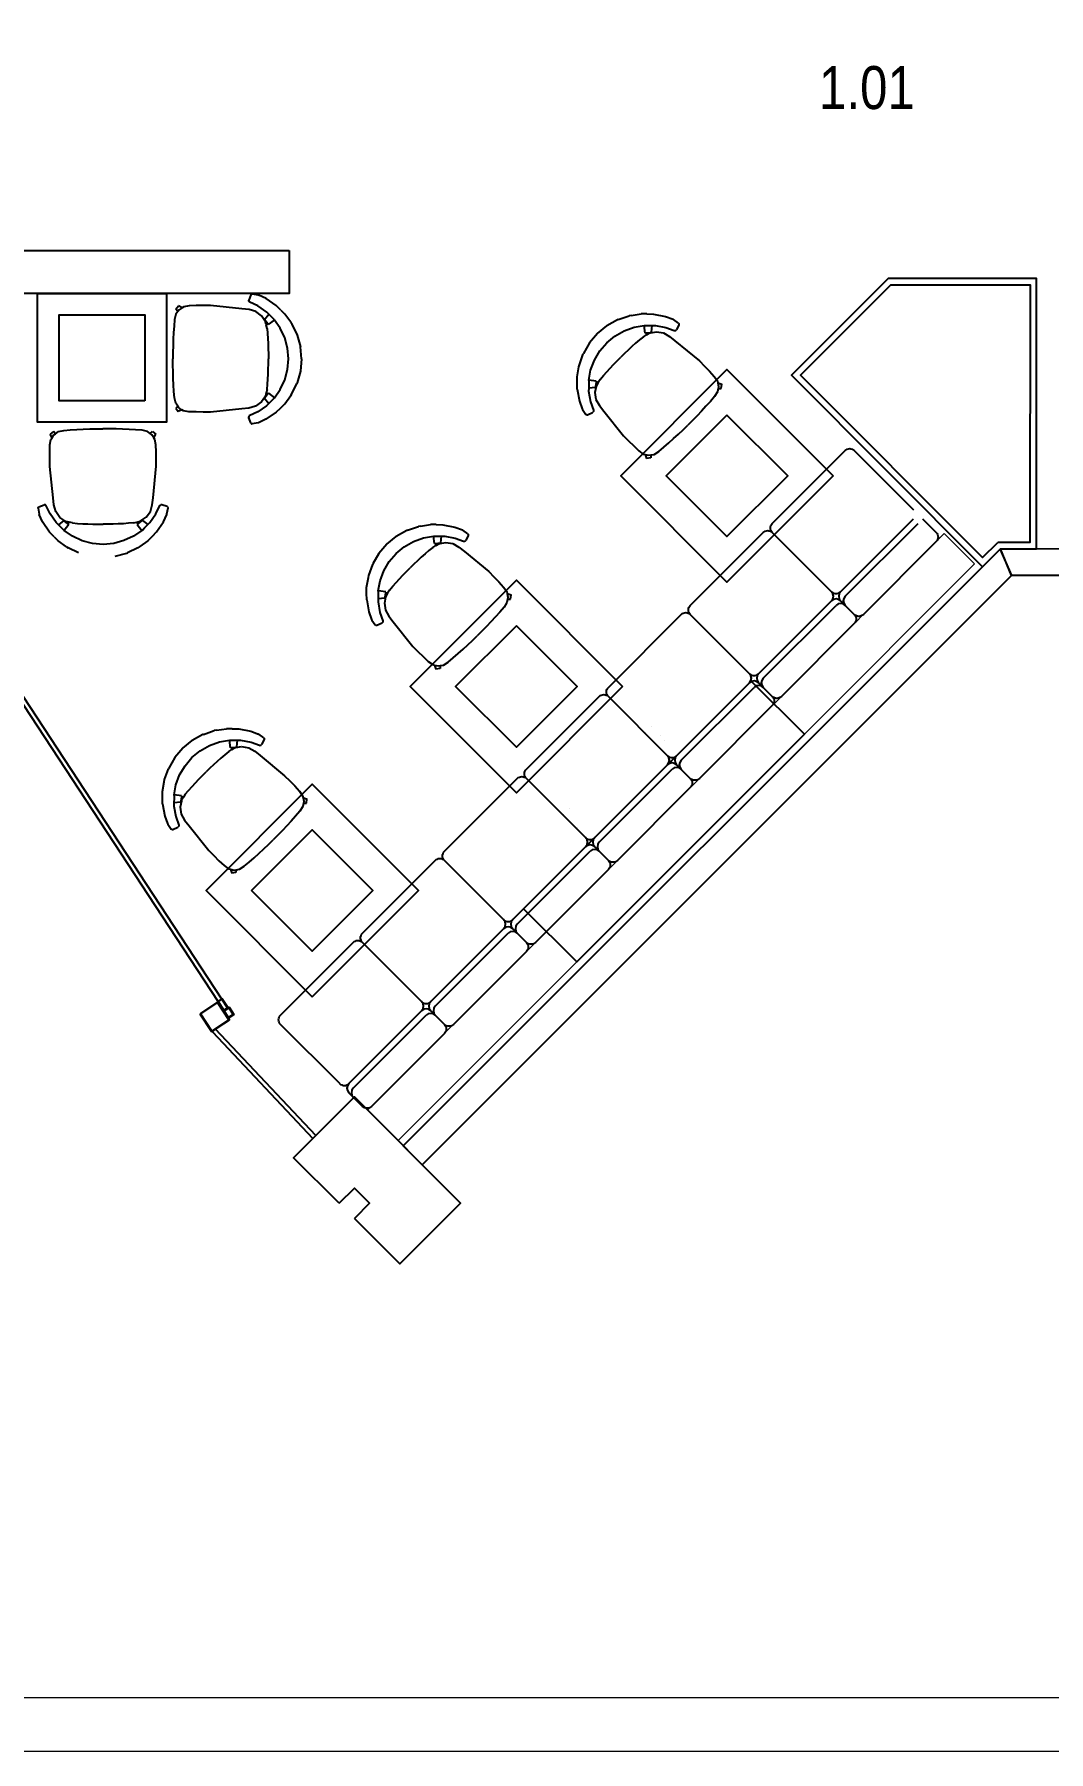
# Model space of a CAD drawing. Header units: millimetres. Extents: x 81329 to 439548, y 1718 to 95447.
# Drawn here: x 380098 to 384823, y 1718 to 9717 of the extents above; entities that cross this region are included whole.
import ezdxf

# ---------------------------------------------------------------- set-up
doc = ezdxf.new("R2010")
doc.units = ezdxf.units.MM
doc.header["$LTSCALE"] = 100
doc.linetypes.add('SPOJITÁ', pattern=[0])
doc.linetypes.add('ČÁRKOVANÁ', pattern=[0.75, 0.5, -0.25])
for name, color, linetype, lineweight in [('0-interier', 32, 'ČÁRKOVANÁ', 25), ('OKNA_DVERE', 164, 'Continuous', 15), ('PODORYS', 164, 'Continuous', 50), ('S-mreza', 250, 'Continuous', 18)]:
    doc.layers.add(name, color=color, linetype=linetype, lineweight=lineweight)
doc.layers.add('FO_Zariaďovacie_predmety', color=7, linetype='Continuous', lineweight=20, true_color=0x787878)
doc.layers.add('interier', color=7, linetype='Continuous', lineweight=0, true_color=0xa55200)
doc.styles.add('Arial Narrow', font='ARIALN.TTF', dxfattribs={"height": 75})

# ---------------------------------------------------------------- blocks, each defined once
blk = doc.blocks.new('podorys-int')
at = {"layer": 'OKNA_DVERE', "color": 252, "lineweight": -2}
blk.add_lwpolyline([(-4382.4, -6206.5), (-4367.9, -6192.8), (-4835, -5696.9), (-4849.6, -5710.6)], close=True, dxfattribs=at)
at = {"layer": 'PODORYS', "color": 252, "lineweight": -2}
for points in [[(-1179.4, -3460.2), (-3960.5, -6241.3), (-3872, -6329.6), (-1126.9, -3584.5)], [(-1179.7, -3460.2), (8098.4, -3459), (8098.4, -3583.9), (-1126.6, -3583.9)]]:
    blk.add_lwpolyline(points, close=True, dxfattribs=at)
for points in [[(-4259.1, -6508.3), (-4471.3, -6296.2), (-4188.4, -6013.3), (-3693.4, -6508.3), (-3976.3, -6791.1), (-4188.4, -6579)], [(-4259.1, -6508.3), (-4188.4, -6437.6), (-4117.7, -6508.3), (-4188.4, -6579)]]:
    blk.add_lwpolyline(points, dxfattribs=at)
at = {"layer": 'S-mreza', "color": 252, "lineweight": -2, "ltscale": 0.18}
for p, q in [((-4823, -5569.4), (-6495.9, -3021.8)), ((-4805.5, -5557.9), (-6478.3, -3010.3))]:
    blk.add_line(p, q, dxfattribs=at)
at = {"layer": 'S-mreza', "color": 252, "lineweight": -2}
for points in [[(-4908.3, -5625.4), (-4853.4, -5709), (-4769.8, -5654.1), (-4824.7, -5570.5)], [(-4905.5, -5626), (-4852.8, -5706.2), (-4772.6, -5653.5), (-4825.3, -5573.3)], [(-4824.7, -5570.5), (-4797.3, -5612.3), (-4776.4, -5598.6), (-4803.8, -5556.8)], [(-4823, -5569.4), (-4796.7, -5609.5), (-4779.1, -5598), (-4805.5, -5557.9)], [(-4775.3, -5645.7), (-4797.3, -5612.3), (-4772.2, -5595.8), (-4750.2, -5629.3)], [(-4774.7, -5643), (-4794.5, -5612.9), (-4772.8, -5598.6), (-4753, -5628.7)]]:
    blk.add_lwpolyline(points, close=True, dxfattribs=at)
blk = doc.blocks.new('interier-podorys')
at = {"layer": '0-interier', "color": 252, "linetype": 'SPOJITÁ', "lineweight": -3}
for p, q in [((-4680, -2304.1), (-4679.6, -2301.5)), ((-4679.7, -2305.4), (-4680, -2304.1)), ((-4679.4, -2306.7), (-4679.7, -2305.4)), ((-4670.7, -2277.1), (-4679.6, -2301.5)), ((-4679.2, -2307), (-4679.4, -2306.7)), ((-4677.6, -2309.5), (-4679.2, -2307)), ((-4675.3, -2311.1), (-4677.6, -2309.5)), ((-4637.5, -2328.8), (-4675.3, -2311.1)), ((-4669.3, -2275), (-4670.7, -2277.1)), ((-4669.1, -2274.7), (-4669.3, -2275)), ((-4666.9, -2273.2), (-4669.1, -2274.7)), ((-4664.2, -2272.7), (-4666.9, -2273.2)), ((-4664.2, -2272.7), (-4636.7, -2277.5)), ((-4636.7, -2277.5), (-4633.9, -2278.2)), ((-4599.7, -2294.1), (-4633.9, -2278.2)), ((-4552.6, -2326.6), (-4599.7, -2294.1)), ((-5026.3, -2392.6), (-5028.5, -2422.9)), ((-5020.3, -2367.7), (-5026.3, -2392.6)), ((-5020.4, -2344.6), (-5008.3, -2328.8)), ((-5010.9, -2354.6), (-5020.4, -2344.6)), ((-5010.9, -2354.6), (-5020.3, -2367.7)), ((-5005.3, -2346.8), (-5010.9, -2354.6)), ((-4991.4, -2337.9), (-5008.3, -2328.8)), ((-4991.4, -2337.9), (-5005.3, -2346.8)), ((-4983.6, -2332.9), (-4991.4, -2337.9)), ((-4958.5, -2328.2), (-4983.6, -2332.9)), ((-4925.2, -2327.5), (-4958.5, -2328.2)), ((-4891.8, -2327.2), (-4925.2, -2327.5)), ((-4858.5, -2327.3), (-4891.8, -2327.2)), ((-4712, -2342.6), (-4858.5, -2327.3)), ((-4678.9, -2346.3), (-4712, -2342.6)), ((-4647.8, -2355), (-4678.9, -2346.3)), ((-4621, -2374.7), (-4647.8, -2355)), ((-4596.9, -2357.3), (-4637.5, -2328.8)), ((-4605.5, -2397.7), (-4621, -2374.7)), ((-4606.4, -2392.2), (-4586.7, -2367.5)), ((-4603.4, -2396.1), (-4606.4, -2392.2)), ((-4605.5, -2397.7), (-4603.4, -2396.1)), ((-4602.4, -2402.3), (-4605.5, -2397.7)), ((-4591.3, -2412.1), (-4603.4, -2396.1)), ((-4586.7, -2367.5), (-4596.9, -2357.3)), ((-4588.2, -2416), (-4560.2, -2394.7)), ((-4571.3, -2383), (-4586.7, -2367.5)), ((-4561.8, -2392.5), (-4571.3, -2383)), ((-4560.2, -2394.7), (-4561.8, -2392.5)), ((-4533.4, -2433.2), (-4560.2, -2394.7)), ((-4530.4, -2348.4), (-4552.6, -2326.6)), ((-4530.4, -2348.4), (-4511.9, -2366.7)), ((-4484.5, -2405.1), (-4511.9, -2366.7)), ((-2962.9, -2393.6), (-3012, -2421.1)), ((-2960.2, -2392.7), (-2962.9, -2393.6)), ((-2960.2, -2392.7), (-2909.2, -2375)), ((-2899.4, -2373.4), (-2909.2, -2375)), ((-2899.4, -2373.4), (-2852.8, -2366)), ((-2826.8, -2366.4), (-2852.8, -2366)), ((-2826.8, -2366.4), (-2795.7, -2366.9)), ((-2795.7, -2366.9), (-2739.5, -2377.6)), ((-2739.5, -2377.6), (-2704.1, -2390.9)), ((-2701.7, -2392.4), (-2704.1, -2390.9)), ((-2679, -2408.7), (-2701.7, -2392.4)), ((-5030.4, -2453.3), (-5031.9, -2483.7)), ((-5028.5, -2422.9), (-5030.4, -2453.3)), ((-4598.7, -2417.7), (-4602.4, -2402.3)), ((-4591.3, -2412.1), (-4598.7, -2417.7)), ((-4595, -2433.6), (-4598.7, -2417.7)), ((-4595, -2433.6), (-4593, -2457.2)), ((-4593, -2457.2), (-4591.5, -2480.8)), ((-4588.2, -2416), (-4591.3, -2412.1)), ((-4512.4, -2478.2), (-4533.4, -2433.2)), ((-4499.6, -2526.2), (-4512.4, -2478.2)), ((-4484.5, -2405.1), (-4478.7, -2413.1)), ((-4455.5, -2461.9), (-4478.7, -2413.1)), ((-4455.5, -2461.9), (-4454.3, -2464.5)), ((-4454.3, -2464.5), (-4439.4, -2518.8)), ((-3056.2, -2457.4), (-3092.8, -2500.6)), ((-3056.2, -2457.4), (-3012.4, -2421.4)), ((-3013.3, -2500.8), (-2975.1, -2469.2)), ((-3012.4, -2421.4), (-3012, -2421.1)), ((-2975.1, -2469.2), (-2931.9, -2444.6)), ((-2931.9, -2444.6), (-2885.1, -2428)), ((-2885.1, -2428), (-2838.9, -2420.1)), ((-2842.2, -2472.2), (-2860.4, -2487.4)), ((-2842.2, -2472.2), (-2828.3, -2463.7)), ((-2838.9, -2420.1), (-2836.2, -2419.7)), ((-2834.4, -2455.1), (-2838.9, -2420.1)), ((-2836.2, -2419.7), (-2822.7, -2419.8)), ((-2834.4, -2455.1), (-2829.4, -2454.4)), ((-2829.4, -2454.4), (-2809.6, -2451.9)), ((-2829.4, -2454.4), (-2828.3, -2463.7)), ((-2828.3, -2463.7), (-2814.6, -2455.5)), ((-2822.7, -2419.8), (-2800.9, -2419.9)), ((-2814.6, -2455.5), (-2809.3, -2454.5)), ((-2809.6, -2451.9), (-2804.6, -2451.3)), ((-2809.3, -2454.5), (-2809.6, -2451.9)), ((-2809.3, -2454.5), (-2781.9, -2449.4)), ((-2804.6, -2451.3), (-2800.9, -2419.9)), ((-2800.9, -2419.9), (-2786.5, -2420)), ((-2786.5, -2420), (-2737.7, -2429)), ((-2781.9, -2449.4), (-2749.1, -2454.7)), ((-2749.1, -2454.7), (-2721.1, -2470.7)), ((-2737.7, -2429), (-2698.6, -2443.5)), ((-2721.1, -2470.7), (-2695.2, -2491.7)), ((-2698.6, -2443.5), (-2695.7, -2444)), ((-2695.7, -2444), (-2692.9, -2443.4)), ((-2692.9, -2443.4), (-2692.6, -2443.3)), ((-2692.6, -2443.3), (-2691.4, -2442.6)), ((-2691.4, -2442.6), (-2690.3, -2441.9)), ((-2690.3, -2441.9), (-2688.7, -2439.8)), ((-2677.6, -2416.4), (-2688.7, -2439.8)), ((-2679, -2408.7), (-2677.4, -2410.9)), ((-2677, -2413.9), (-2677.6, -2416.4)), ((-2677.4, -2410.9), (-2677, -2413.5)), ((-2677, -2413.5), (-2677, -2413.9)), ((-5033.6, -2544.6), (-5033.8, -2575.1)), ((-5032.9, -2514.2), (-5033.6, -2544.6)), ((-5031.9, -2483.7), (-5032.9, -2514.2)), ((-4591.5, -2480.8), (-4590.3, -2504.5)), ((-4590.3, -2504.5), (-4589.4, -2528.2)), ((-4589.4, -2528.2), (-4588.9, -2551.8)), ((-4588.9, -2551.8), (-4588.7, -2575.5)), ((-4495.4, -2575.6), (-4499.6, -2526.2)), ((-4439.3, -2519.3), (-4439.4, -2518.8)), ((-4434.3, -2575.7), (-4439.3, -2519.3)), ((-3140.5, -2603.3), (-3122.2, -2552.5)), ((-3121.2, -2549.8), (-3122.2, -2552.5)), ((-3093, -2501.1), (-3121.2, -2549.8)), ((-3093, -2501.1), (-3092.8, -2500.6)), ((-3070.6, -2581.5), (-3045.5, -2538.7)), ((-3045.5, -2538.7), (-3013.3, -2500.8)), ((-2930.7, -2550.8), (-2947.7, -2567.3)), ((-2913.5, -2534.6), (-2930.7, -2550.8)), ((-2896, -2518.6), (-2913.5, -2534.6)), ((-2878.3, -2502.8), (-2896, -2518.6)), ((-2860.4, -2487.4), (-2878.3, -2502.8)), ((-2695.2, -2491.7), (-2581.6, -2585.4)), ((-5033.7, -2605.5), (-5033.8, -2575.1)), ((-5033.1, -2636), (-5033.7, -2605.5)), ((-5032.1, -2666.4), (-5033.1, -2636)), ((-4590.4, -2646.6), (-4589.5, -2622.9)), ((-4589.5, -2622.9), (-4588.9, -2599.2)), ((-4588.9, -2599.2), (-4588.7, -2575.5)), ((-4512.6, -2673), (-4499.7, -2625.1)), ((-4499.7, -2625.1), (-4495.4, -2575.6)), ((-4439.6, -2632.6), (-4454.5, -2686.8)), ((-4439.6, -2632.6), (-4439.4, -2632.1)), ((-4434.3, -2575.7), (-4439.4, -2632.1)), ((-3150.2, -2659.5), (-3142.2, -2613)), ((-3142.2, -2613), (-3140.5, -2603.3)), ((-3096.3, -2674.2), (-3087.9, -2628)), ((-3087.9, -2628), (-3070.6, -2581.5)), ((-3028.8, -2653.6), (-3013.1, -2635.8)), ((-3013.1, -2635.8), (-2997.2, -2618.3)), ((-2997.2, -2618.3), (-2980.9, -2601.1)), ((-2980.9, -2601.1), (-2964.4, -2584.1)), ((-2964.4, -2584.1), (-2947.7, -2567.3)), ((-2581.6, -2585.4), (-2558.1, -2609.1)), ((-2558.1, -2609.1), (-2534.9, -2633.1)), ((-2534.9, -2633.1), (-2512, -2657.3)), ((-5030.7, -2696.8), (-5032.1, -2666.4)), ((-5028.9, -2727.2), (-5030.7, -2696.8)), ((-4595.3, -2717.5), (-4599.1, -2733.3)), ((-4595.3, -2717.5), (-4593.3, -2693.9)), ((-4593.3, -2693.9), (-4591.7, -2670.2)), ((-4591.7, -2670.2), (-4590.4, -2646.6)), ((-4560.6, -2756.4), (-4533.7, -2718)), ((-4533.7, -2718), (-4512.6, -2673)), ((-4479.1, -2738.1), (-4455.8, -2689.5)), ((-4454.5, -2686.8), (-4455.8, -2689.5)), ((-3150.2, -2685.5), (-3150.2, -2659.5)), ((-3150.1, -2716.7), (-3150.2, -2685.5)), ((-3150.1, -2716.7), (-3140.2, -2773)), ((-3097.1, -2712.1), (-3097.2, -2726.5)), ((-3096.9, -2690.3), (-3097.1, -2712.1)), ((-3065.7, -2708.8), (-3097.1, -2712.1)), ((-3096.8, -2676.9), (-3096.9, -2690.3)), ((-3096.8, -2676.9), (-3096.3, -2674.2)), ((-3061.5, -2679.1), (-3096.3, -2674.2)), ((-3062.4, -2704.2), (-3067.9, -2731.5)), ((-3065, -2703.9), (-3065.7, -2708.8)), ((-3062.2, -2684.1), (-3065, -2703.9)), ((-3065, -2703.9), (-3062.4, -2704.2)), ((-3061.3, -2698.9), (-3062.4, -2704.2)), ((-3061.5, -2679.1), (-3062.2, -2684.1)), ((-3052.9, -2685.4), (-3062.2, -2684.1)), ((-3052.9, -2685.4), (-3061.3, -2698.9)), ((-3044.3, -2671.5), (-3052.9, -2685.4)), ((-3044.3, -2671.5), (-3028.8, -2653.6)), ((-2512, -2657.3), (-2497.8, -2678.5)), ((-2497.8, -2678.5), (-2495.9, -2687.6)), ((-2494.1, -2713.2), (-2496.9, -2729)), ((-2495.9, -2687.6), (-2477.5, -2693.1)), ((-2495.9, -2687.6), (-2492.5, -2703.7)), ((-2492.5, -2703.7), (-2494.1, -2713.2)), ((-2494.1, -2713.2), (-2480.3, -2712.9)), ((-2480.3, -2712.9), (-2477.5, -2693.1)), ((-5026.6, -2757.6), (-5028.9, -2727.2)), ((-5020.7, -2782.4), (-5026.6, -2757.6)), ((-5011.4, -2795.5), (-5020.9, -2805.5)), ((-5011.4, -2795.5), (-5020.7, -2782.4)), ((-5005.8, -2803.4), (-5011.4, -2795.5)), ((-4648.3, -2795.9), (-4679.4, -2804.6)), ((-4621.4, -2776.3), (-4648.3, -2795.9)), ((-4597.3, -2793.7), (-4638, -2822.2)), ((-4605.8, -2753.3), (-4621.4, -2776.3)), ((-4603.8, -2754.9), (-4606.8, -2758.9)), ((-4606.8, -2758.9), (-4587.1, -2783.5)), ((-4602.8, -2748.8), (-4605.8, -2753.3)), ((-4603.8, -2754.9), (-4605.8, -2753.3)), ((-4591.6, -2739), (-4603.8, -2754.9)), ((-4599.1, -2733.3), (-4602.8, -2748.8)), ((-4599.1, -2733.3), (-4591.6, -2739)), ((-4587.1, -2783.5), (-4597.3, -2793.7)), ((-4588.6, -2735), (-4591.6, -2739)), ((-4588.6, -2735), (-4560.6, -2756.4)), ((-4571.7, -2768.1), (-4587.1, -2783.5)), ((-4562.2, -2758.7), (-4571.7, -2768.1)), ((-4562.2, -2758.7), (-4560.6, -2756.4)), ((-4530.9, -2802.8), (-4512.3, -2784.5)), ((-4512.3, -2784.5), (-4484.8, -2746.2)), ((-4484.8, -2746.2), (-4479.1, -2738.1)), ((-3140.2, -2773), (-3127.3, -2808.5)), ((-3097.2, -2726.5), (-3088.9, -2775.5)), ((-3088.9, -2775.5), (-3074.9, -2814.8)), ((-3067.9, -2731.5), (-3063, -2764.4)), ((-3063, -2764.4), (-3047.3, -2792.6)), ((-3047.3, -2792.6), (-3026.7, -2818.8)), ((-2550.7, -2796.3), (-2571.4, -2818.7)), ((-2530.4, -2773.6), (-2550.7, -2796.3)), ((-2510.4, -2750.7), (-2530.4, -2773.6)), ((-2496.9, -2729), (-2510.4, -2750.7)), ((-5020.9, -2805.5), (-5008.8, -2821.4)), ((-4991.9, -2812.3), (-5008.8, -2821.4)), ((-4991.9, -2812.3), (-5005.8, -2803.4)), ((-4984.1, -2817.3), (-4991.9, -2812.3)), ((-4959.1, -2822), (-4984.1, -2817.3)), ((-4925.7, -2822.8), (-4959.1, -2822)), ((-4892.3, -2823.2), (-4925.7, -2822.8)), ((-4859, -2823.2), (-4892.3, -2823.2)), ((-4712.5, -2808.3), (-4859, -2823.2)), ((-4679.4, -2804.6), (-4712.5, -2808.3)), ((-4680.5, -2846.8), (-4680.2, -2845.5)), ((-4680.5, -2846.8), (-4680.3, -2848.1)), ((-4680.1, -2849.4), (-4680.3, -2848.1)), ((-4679.9, -2844.2), (-4680.2, -2845.5)), ((-4671.3, -2873.7), (-4680.1, -2849.4)), ((-4679.8, -2843.9), (-4679.9, -2844.2)), ((-4678.2, -2841.4), (-4679.8, -2843.9)), ((-4675.9, -2839.8), (-4678.2, -2841.4)), ((-4638, -2822.2), (-4675.9, -2839.8)), ((-4670, -2875.9), (-4671.3, -2873.7)), ((-4669.7, -2876.2), (-4670, -2875.9)), ((-4669.7, -2876.2), (-4667.5, -2877.7)), ((-4667.5, -2877.7), (-4664.9, -2878.2)), ((-4637.3, -2873.4), (-4664.9, -2878.2)), ((-4634.6, -2872.8), (-4637.3, -2873.4)), ((-4600.3, -2857), (-4634.6, -2872.8)), ((-4553.2, -2824.5), (-4600.3, -2857)), ((-4553.2, -2824.5), (-4530.9, -2802.8)), ((-3127.3, -2808.5), (-3125.9, -2810.9)), ((-3125.9, -2810.9), (-3109.9, -2833.9)), ((-3107.8, -2835.5), (-3109.9, -2833.9)), ((-3105.2, -2836), (-3107.8, -2835.5)), ((-3105.2, -2836), (-3104.7, -2836)), ((-3104.7, -2836), (-3102.3, -2835.4)), ((-3102.3, -2835.4), (-3078.7, -2824.6)), ((-3078.7, -2824.6), (-3077.6, -2823.8)), ((-3076.6, -2823), (-3077.6, -2823.8)), ((-3076.6, -2823), (-3075.9, -2821.9)), ((-3075.1, -2820.8), (-3075.9, -2821.9)), ((-3075, -2820.5), (-3075.1, -2820.8)), ((-3074.4, -2817.6), (-3075, -2820.5)), ((-3074.9, -2814.8), (-3074.4, -2817.6)), ((-3026.7, -2818.8), (-2934.6, -2933.6)), ((-2613.6, -2862.6), (-2635.1, -2884.1)), ((-2592.3, -2840.8), (-2613.6, -2862.6)), ((-2571.4, -2818.7), (-2592.3, -2840.8)), ((-5606.5, -2976.2), (-5601.8, -2951.2)), ((-5590.1, -2914.3), (-5606, -2926.5)), ((-5596.9, -2943.3), (-5606, -2926.5)), ((-5601.8, -2951.2), (-5596.9, -2943.3)), ((-5596.9, -2943.3), (-5588, -2929.5)), ((-5580.2, -2923.9), (-5590.1, -2914.3)), ((-5588, -2929.5), (-5580.2, -2923.9)), ((-5580.2, -2923.9), (-5567, -2914.5)), ((-5567, -2914.5), (-5542.2, -2908.5)), ((-5542.2, -2908.5), (-5511.9, -2906.2)), ((-5511.9, -2906.2), (-5481.5, -2904.4)), ((-5481.5, -2904.4), (-5451.1, -2902.9)), ((-5451.1, -2902.9), (-5420.6, -2901.8)), ((-5420.6, -2901.8), (-5390.2, -2901.2)), ((-5390.2, -2901.2), (-5359.7, -2901)), ((-5329.3, -2901.1), (-5359.7, -2901)), ((-5298.8, -2901.7), (-5329.3, -2901.1)), ((-5268.4, -2902.7), (-5298.8, -2901.7)), ((-5238, -2904.1), (-5268.4, -2902.7)), ((-5207.6, -2905.9), (-5238, -2904.1)), ((-5177.2, -2908.1), (-5207.6, -2905.9)), ((-5152.4, -2914.1), (-5177.2, -2908.1)), ((-5139.2, -2923.4), (-5152.4, -2914.1)), ((-5139.2, -2923.4), (-5129.3, -2913.8)), ((-5131.4, -2929), (-5139.2, -2923.4)), ((-5122.5, -2942.8), (-5131.4, -2929)), ((-5129.3, -2913.8), (-5113.4, -2926)), ((-5122.5, -2942.8), (-5113.4, -2926)), ((-5117.5, -2950.6), (-5122.5, -2942.8)), ((-5112.7, -2975.7), (-5117.5, -2950.6)), ((-2934.6, -2933.6), (-2911.2, -2957.4)), ((-2911.2, -2957.4), (-2887.5, -2980.9)), ((-2724.1, -2967.3), (-2701.4, -2947)), ((-2701.4, -2947), (-2679, -2926.3)), ((-2679, -2926.3), (-2656.9, -2905.4)), ((-2656.9, -2905.4), (-2635.1, -2884.1)), ((-5607.6, -3043), (-5607.3, -3009.6)), ((-5607.3, -3009.6), (-5606.5, -2976.2)), ((-5111.9, -3009.1), (-5112.7, -2975.7)), ((-5111.6, -3042.4), (-5111.9, -3009.1)), ((-2887.5, -2980.9), (-2863.5, -3004.2)), ((-2863.5, -3004.2), (-2842.6, -3018.7)), ((-2842.6, -3018.7), (-2833.5, -3020.7)), ((-2833.5, -3020.7), (-2828.2, -3039.2)), ((-2833.5, -3020.7), (-2817.5, -3024.4)), ((-2808.3, -3036.6), (-2828.2, -3039.2)), ((-2817.5, -3024.4), (-2808, -3022.8)), ((-2808, -3022.8), (-2808.3, -3036.6)), ((-2808, -3022.8), (-2792, -3020.3)), ((-2792, -3020.3), (-2770.2, -3007.1)), ((-2770.2, -3007.1), (-2747, -2987.4)), ((-2747, -2987.4), (-2724.1, -2967.3)), ((-5607.5, -3076.3), (-5607.6, -3043)), ((-5592.2, -3222.8), (-5607.5, -3076.3)), ((-5126.5, -3222.3), (-5111.6, -3075.8)), ((-5111.6, -3075.8), (-5111.6, -3042.4)), ((-5662, -3270.6), (-5661.6, -3267.9)), ((-5662, -3270.6), (-5657.2, -3298.1)), ((-5661.6, -3267.9), (-5660.1, -3265.7)), ((-5660.1, -3265.7), (-5659.8, -3265.4)), ((-5659.8, -3265.4), (-5657.6, -3264.1)), ((-5657.6, -3264.1), (-5633.3, -3255.2)), ((-5630.7, -3254.8), (-5633.3, -3255.2)), ((-5629.4, -3255.1), (-5630.7, -3254.8)), ((-5628.1, -3255.4), (-5629.4, -3255.1)), ((-5627.8, -3255.6), (-5628.1, -3255.4)), ((-5625.3, -3257.2), (-5627.8, -3255.6)), ((-5623.7, -3259.5), (-5625.3, -3257.2)), ((-5606, -3297.3), (-5623.7, -3259.5)), ((-5588.5, -3255.9), (-5592.2, -3222.8)), ((-5579.8, -3286.9), (-5588.5, -3255.9)), ((-5138.8, -3286.5), (-5130.2, -3255.4)), ((-5130.2, -3255.4), (-5126.5, -3222.3)), ((-5112.6, -3296.7), (-5095, -3258.9)), ((-5095, -3258.9), (-5093.4, -3256.6)), ((-5093.4, -3256.6), (-5090.9, -3255)), ((-5090.9, -3255), (-5090.6, -3254.9)), ((-5090.6, -3254.9), (-5089.3, -3254.6)), ((-5088, -3254.2), (-5089.3, -3254.6)), ((-5088, -3254.2), (-5086.7, -3254.4)), ((-5085.4, -3254.6), (-5086.7, -3254.4)), ((-5061, -3263.5), (-5085.4, -3254.6)), ((-5061.4, -3297.5), (-5056.6, -3269.9)), ((-5058.9, -3264.8), (-5061, -3263.5)), ((-5058.5, -3265.1), (-5058.9, -3264.8)), ((-5058.5, -3265.1), (-5057.1, -3267.3)), ((-5057.1, -3267.3), (-5056.6, -3269.9)), ((-5657.2, -3298.1), (-5656.6, -3300.8)), ((-5640.7, -3335.1), (-5656.6, -3300.8)), ((-5608.2, -3382.1), (-5640.7, -3335.1)), ((-5577.5, -3337.9), (-5606, -3297.3)), ((-5560.1, -3313.8), (-5579.8, -3286.9)), ((-5567.3, -3348.1), (-5577.5, -3337.9)), ((-5542.6, -3328.4), (-5567.3, -3348.1)), ((-5551.8, -3363.5), (-5567.3, -3348.1)), ((-5537, -3329.3), (-5560.1, -3313.8)), ((-5538.6, -3331.4), (-5542.6, -3328.4)), ((-5518.7, -3346.5), (-5540.1, -3374.5)), ((-5537, -3329.3), (-5538.6, -3331.4)), ((-5522.7, -3343.5), (-5538.6, -3331.4)), ((-5532.5, -3332.3), (-5537, -3329.3)), ((-5517, -3336), (-5532.5, -3332.3)), ((-5522.7, -3343.5), (-5517, -3336)), ((-5518.7, -3346.5), (-5522.7, -3343.5)), ((-5501.2, -3339.8), (-5517, -3336)), ((-5501.2, -3339.8), (-5477.6, -3341.7)), ((-5477.6, -3341.7), (-5453.9, -3343.3)), ((-5453.9, -3343.3), (-5430.3, -3344.5)), ((-5430.3, -3344.5), (-5406.6, -3345.4)), ((-5406.6, -3345.4), (-5382.9, -3345.9)), ((-5382.9, -3345.9), (-5359.2, -3346)), ((-5335.6, -3345.8), (-5359.2, -3346)), ((-5311.9, -3345.3), (-5335.6, -3345.8)), ((-5288.2, -3344.4), (-5311.9, -3345.3)), ((-5264.6, -3343.1), (-5288.2, -3344.4)), ((-5240.9, -3341.5), (-5264.6, -3343.1)), ((-5217.3, -3339.5), (-5240.9, -3341.5)), ((-5217.3, -3339.5), (-5201.5, -3335.7)), ((-5201.5, -3335.7), (-5186, -3332)), ((-5201.5, -3335.7), (-5195.8, -3343.2)), ((-5199.7, -3346.2), (-5195.8, -3343.2)), ((-5199.7, -3346.2), (-5178.4, -3374.2)), ((-5195.8, -3343.2), (-5179.9, -3331)), ((-5186, -3332), (-5181.5, -3328.9)), ((-5181.5, -3328.9), (-5158.4, -3313.4)), ((-5179.9, -3331), (-5181.5, -3328.9)), ((-5179.9, -3331), (-5175.9, -3328)), ((-5175.9, -3328), (-5151.2, -3347.7)), ((-5166.6, -3363.1), (-5151.2, -3347.7)), ((-5158.4, -3313.4), (-5138.8, -3286.5)), ((-5151.2, -3347.7), (-5141.1, -3337.4)), ((-5141.1, -3337.4), (-5112.6, -3296.7)), ((-5110.2, -3381.6), (-5077.8, -3334.5)), ((-5077.8, -3334.5), (-5062, -3300.2)), ((-5062, -3300.2), (-5061.4, -3297.5)), ((-3941.3, -3373.8), (-3890.2, -3356.1)), ((-3880.5, -3354.6), (-3890.2, -3356.1)), ((-3880.5, -3354.6), (-3833.9, -3347.2)), ((-3807.9, -3347.5), (-3833.9, -3347.2)), ((-3807.9, -3347.5), (-3776.7, -3348.1)), ((-3776.7, -3348.1), (-3720.5, -3358.7)), ((-3720.5, -3358.7), (-3685.2, -3372)), ((-1923.6, -3660), (-1584.2, -3320.5)), ((-1902.4, -3681.2), (-1563, -3341.7)), ((-5586.4, -3404.4), (-5608.2, -3382.1)), ((-5586.4, -3404.4), (-5568.1, -3422.9)), ((-5529.7, -3450.3), (-5568.1, -3422.9)), ((-5542.3, -3373), (-5551.8, -3363.5)), ((-5540.1, -3374.5), (-5542.3, -3373)), ((-5501.6, -3401.4), (-5540.1, -3374.5)), ((-5456.6, -3422.4), (-5501.6, -3401.4)), ((-5408.6, -3435.2), (-5456.6, -3422.4)), ((-5359.1, -3439.4), (-5408.6, -3435.2)), ((-5309.7, -3435.1), (-5359.1, -3439.4)), ((-5261.7, -3422.1), (-5309.7, -3435.1)), ((-5216.8, -3401.1), (-5261.7, -3422.1)), ((-5178.4, -3374.2), (-5216.8, -3401.1)), ((-5150.3, -3422.5), (-5188.6, -3450)), ((-5176.1, -3372.6), (-5178.4, -3374.2)), ((-5176.1, -3372.6), (-5166.6, -3363.1)), ((-5132, -3403.9), (-5150.3, -3422.5)), ((-5110.2, -3381.6), (-5132, -3403.9)), ((-4037.2, -3438.5), (-4073.8, -3481.8)), ((-4037.2, -3438.5), (-3993.5, -3402.5)), ((-3993.5, -3402.5), (-3993.1, -3402.2)), ((-3944, -3374.7), (-3993.1, -3402.2)), ((-3956.1, -3450.3), (-3912.9, -3425.8)), ((-3941.3, -3373.8), (-3944, -3374.7)), ((-3912.9, -3425.8), (-3866.2, -3409.1)), ((-3866.2, -3409.1), (-3819.9, -3401.3)), ((-3819.9, -3401.3), (-3817.2, -3400.8)), ((-3815.5, -3436.2), (-3819.9, -3401.3)), ((-3817.2, -3400.8), (-3803.8, -3400.9)), ((-3815.5, -3436.2), (-3810.5, -3435.5)), ((-3810.5, -3435.5), (-3790.7, -3433)), ((-3810.5, -3435.5), (-3809.3, -3444.9)), ((-3809.3, -3444.9), (-3795.7, -3436.6)), ((-3803.8, -3400.9), (-3782, -3401)), ((-3795.7, -3436.6), (-3790.3, -3435.6)), ((-3790.7, -3433), (-3785.7, -3432.4)), ((-3790.3, -3435.6), (-3790.7, -3433)), ((-3790.3, -3435.6), (-3763, -3430.5)), ((-3785.7, -3432.4), (-3782, -3401)), ((-3782, -3401), (-3767.6, -3401.1)), ((-3767.6, -3401.1), (-3718.7, -3410.1)), ((-3763, -3430.5), (-3730.2, -3435.8)), ((-3730.2, -3435.8), (-3702.2, -3451.8)), ((-3718.7, -3410.1), (-3679.6, -3424.6)), ((-3682.8, -3373.5), (-3685.2, -3372)), ((-3660, -3389.8), (-3682.8, -3373.5)), ((-3679.6, -3424.6), (-3676.8, -3425.1)), ((-3676.8, -3425.1), (-3673.9, -3424.5)), ((-3673.9, -3424.5), (-3673.6, -3424.4)), ((-3673.6, -3424.4), (-3672.5, -3423.7)), ((-3672.5, -3423.7), (-3671.3, -3423)), ((-3671.3, -3423), (-3669.8, -3420.9)), ((-3658.7, -3397.5), (-3669.8, -3420.9)), ((-3660, -3389.8), (-3658.5, -3392)), ((-3658.1, -3395), (-3658.7, -3397.5)), ((-3658.5, -3392), (-3658, -3394.6)), ((-3658, -3394.6), (-3658.1, -3395)), ((-5529.7, -3450.3), (-5521.6, -3456)), ((-5472.9, -3479.3), (-5521.6, -3456)), ((-5302.2, -3495.2), (-5247.9, -3480.3)), ((-5247.9, -3480.3), (-5245.3, -3479)), ((-5196.6, -3455.7), (-5245.3, -3479)), ((-5188.6, -3450), (-5196.6, -3455.7)), ((-4074.1, -3482.2), (-4102.2, -3530.9)), ((-4074.1, -3482.2), (-4073.8, -3481.8)), ((-4026.5, -3519.8), (-3994.4, -3482)), ((-3994.4, -3482), (-3956.1, -3450.3)), ((-3894.6, -3515.7), (-3911.8, -3531.9)), ((-3877.1, -3499.7), (-3894.6, -3515.7)), ((-3859.4, -3483.9), (-3877.1, -3499.7)), ((-3841.4, -3468.5), (-3859.4, -3483.9)), ((-3823.3, -3453.3), (-3841.4, -3468.5)), ((-3823.3, -3453.3), (-3809.3, -3444.9)), ((-3702.2, -3451.8), (-3676.3, -3472.8)), ((-3676.3, -3472.8), (-3562.6, -3566.5)), ((-4131.3, -3640.6), (-4123.3, -3594.1)), ((-4123.3, -3594.1), (-4121.6, -3584.4)), ((-4121.6, -3584.4), (-4103.2, -3533.6)), ((-4102.2, -3530.9), (-4103.2, -3533.6)), ((-4068.9, -3609.2), (-4051.6, -3562.6)), ((-4051.6, -3562.6), (-4026.5, -3519.8)), ((-3978.2, -3599.5), (-3962, -3582.2)), ((-3962, -3582.2), (-3945.5, -3565.2)), ((-3945.5, -3565.2), (-3928.8, -3548.4)), ((-3911.8, -3531.9), (-3928.8, -3548.4)), ((-3562.6, -3566.5), (-3539.2, -3590.2)), ((-3539.2, -3590.2), (-3516, -3614.2)), ((-4131.3, -3666.6), (-4131.3, -3640.6)), ((-4131.2, -3697.8), (-4131.3, -3666.6)), ((-4078, -3671.4), (-4078.1, -3693.2)), ((-4077.9, -3658), (-4078, -3671.4)), ((-4077.9, -3658), (-4077.4, -3655.3)), ((-4077.4, -3655.3), (-4068.9, -3609.2)), ((-4042.5, -3660.2), (-4077.4, -3655.3)), ((-4043.2, -3665.2), (-4046, -3685)), ((-4042.5, -3660.2), (-4043.2, -3665.2)), ((-4033.9, -3666.5), (-4043.2, -3665.2)), ((-4033.9, -3666.5), (-4042.4, -3680)), ((-4025.3, -3652.7), (-4033.9, -3666.5)), ((-4025.3, -3652.7), (-4009.9, -3634.7)), ((-4009.9, -3634.7), (-3994.2, -3617)), ((-3994.2, -3617), (-3978.2, -3599.5)), ((-3516, -3614.2), (-3493.1, -3638.4)), ((-3493.1, -3638.4), (-3478.8, -3659.6)), ((-3478.8, -3659.6), (-3476.9, -3668.7)), ((-3476.9, -3668.7), (-3458.6, -3674.3)), ((-3476.9, -3668.7), (-3473.5, -3684.8)), ((-3461.3, -3694.1), (-3458.6, -3674.3)), ((-1966.1, -3660), (-1966.1, -3660)), ((-1966.1, -3660), (-1966.1, -3660)), ((-4131.2, -3697.8), (-4121.2, -3754.1)), ((-4121.2, -3754.1), (-4108.4, -3789.6)), ((-4078.1, -3693.2), (-4078.2, -3707.6)), ((-4078.2, -3707.6), (-4069.9, -3756.6)), ((-4046.7, -3689.9), (-4078.1, -3693.2)), ((-4069.9, -3756.6), (-4055.9, -3795.9)), ((-4043.4, -3685.3), (-4048.9, -3712.6)), ((-4048.9, -3712.6), (-4044, -3745.5)), ((-4046, -3685), (-4046.7, -3689.9)), ((-4046, -3685), (-4043.4, -3685.3)), ((-4044, -3745.5), (-4028.4, -3773.7)), ((-4042.4, -3680), (-4043.4, -3685.3)), ((-3511.4, -3754.7), (-3531.8, -3777.4)), ((-3491.4, -3731.8), (-3511.4, -3754.7)), ((-3477.9, -3710.1), (-3491.4, -3731.8)), ((-3475.2, -3694.3), (-3477.9, -3710.1)), ((-3473.5, -3684.8), (-3475.2, -3694.3)), ((-3475.2, -3694.3), (-3461.3, -3694.1)), ((-2305.5, -4041.8), (-1966.1, -3702.4)), ((-2284.2, -4063), (-1944.8, -3723.6)), ((-1923.6, -3702.4), (-1923.6, -3702.4)), ((-1923.6, -3702.4), (-1923.6, -3702.4)), ((-1902.4, -3723.6), (-1902.4, -3723.6)), ((-1902.4, -3723.6), (-1902.4, -3723.6)), ((-4108.4, -3789.6), (-4107, -3792)), ((-4107, -3792), (-4091, -3815)), ((-4088.8, -3816.6), (-4091, -3815)), ((-4086.2, -3817.1), (-4088.8, -3816.6)), ((-4086.2, -3817.1), (-4085.8, -3817.1)), ((-4085.8, -3817.1), (-4083.3, -3816.5)), ((-4083.3, -3816.5), (-4059.8, -3805.7)), ((-4059.8, -3805.7), (-4058.7, -3804.9)), ((-4057.6, -3804.2), (-4058.7, -3804.9)), ((-4057.6, -3804.2), (-4056.9, -3803)), ((-4056.2, -3801.9), (-4056.9, -3803)), ((-4056.1, -3801.6), (-4056.2, -3801.9)), ((-4055.5, -3798.7), (-4056.1, -3801.6)), ((-4055.9, -3795.9), (-4055.5, -3798.7)), ((-4028.4, -3773.7), (-4007.7, -3799.9)), ((-4007.7, -3799.9), (-3915.6, -3914.8)), ((-3573.4, -3821.9), (-3594.6, -3843.7)), ((-3552.4, -3799.8), (-3573.4, -3821.9)), ((-3531.8, -3777.4), (-3552.4, -3799.8)), ((-3915.6, -3914.8), (-3892.2, -3938.6)), ((-3682.5, -3928.1), (-3660.1, -3907.4)), ((-3660.1, -3907.4), (-3638, -3886.5)), ((-3638, -3886.5), (-3616.2, -3865.3)), ((-3594.6, -3843.7), (-3616.2, -3865.3)), ((-3892.2, -3938.6), (-3868.6, -3962.1)), ((-3868.6, -3962.1), (-3844.6, -3985.3)), ((-3844.6, -3985.3), (-3823.6, -3999.8)), ((-3773.1, -4001.4), (-3751.3, -3988.2)), ((-3751.3, -3988.2), (-3728.1, -3968.5)), ((-3728.1, -3968.5), (-3705.1, -3948.4)), ((-3705.1, -3948.4), (-3682.5, -3928.1)), ((-3823.6, -3999.8), (-3814.6, -4001.8)), ((-3814.6, -4001.8), (-3809.2, -4020.3)), ((-3814.6, -4001.8), (-3798.5, -4005.5)), ((-3789.4, -4017.8), (-3809.2, -4020.3)), ((-3798.5, -4005.5), (-3789, -4004)), ((-3789, -4004), (-3789.4, -4017.8)), ((-3789, -4004), (-3773.1, -4001.4)), ((-2347.9, -4041.8), (-2347.9, -4041.8)), ((-2347.9, -4041.8), (-2347.9, -4041.8)), ((-2687.3, -4423.7), (-2347.9, -4084.2)), ((-2666.1, -4444.9), (-2326.7, -4105.4)), ((-2305.5, -4084.2), (-2305.5, -4084.2)), ((-2284.2, -4105.4), (-2284.2, -4105.4)), ((-4891.9, -4324.5), (-4840.9, -4306.8)), ((-4831.1, -4305.3), (-4840.9, -4306.8)), ((-4831.1, -4305.3), (-4784.5, -4297.9)), ((-4758.5, -4298.2), (-4784.5, -4297.9)), ((-4758.5, -4298.2), (-4727.4, -4298.8)), ((-4727.4, -4298.8), (-4671.2, -4309.5)), ((-4671.2, -4309.5), (-4635.8, -4322.8)), ((-2832.6, -4314.4), (-2832.6, -4314.4)), ((-2806.2, -4288), (-2806.2, -4288)), ((-4987.9, -4389.2), (-5024.5, -4432.5)), ((-4987.9, -4389.2), (-4944.2, -4353.2)), ((-4944.2, -4353.2), (-4943.7, -4352.9)), ((-4894.6, -4325.5), (-4943.7, -4352.9)), ((-4906.8, -4401), (-4863.6, -4376.5)), ((-4891.9, -4324.5), (-4894.6, -4325.5)), ((-4863.6, -4376.5), (-4816.8, -4359.8)), ((-4816.8, -4359.8), (-4770.6, -4352)), ((-4773.9, -4404), (-4760, -4395.6)), ((-4770.6, -4352), (-4767.9, -4351.5)), ((-4766.1, -4386.9), (-4770.6, -4352)), ((-4767.9, -4351.5), (-4754.4, -4351.6)), ((-4766.1, -4386.9), (-4761.2, -4386.3)), ((-4761.2, -4386.3), (-4741.3, -4383.7)), ((-4761.2, -4386.3), (-4760, -4395.6)), ((-4760, -4395.6), (-4746.3, -4387.3)), ((-4754.4, -4351.6), (-4732.6, -4351.7)), ((-4746.3, -4387.3), (-4741, -4386.3)), ((-4741.3, -4383.7), (-4736.4, -4383.1)), ((-4741, -4386.3), (-4741.3, -4383.7)), ((-4741, -4386.3), (-4713.6, -4381.2)), ((-4736.4, -4383.1), (-4732.6, -4351.7)), ((-4732.6, -4351.7), (-4718.2, -4351.8)), ((-4718.2, -4351.8), (-4669.4, -4360.8)), ((-4713.6, -4381.2), (-4680.8, -4386.5)), ((-4680.8, -4386.5), (-4652.8, -4402.5)), ((-4669.4, -4360.8), (-4630.3, -4375.3)), ((-4633.5, -4324.2), (-4635.8, -4322.8)), ((-4610.7, -4340.5), (-4633.5, -4324.2)), ((-4630.3, -4375.3), (-4627.5, -4375.8)), ((-4627.5, -4375.8), (-4624.6, -4375.2)), ((-4624.6, -4375.2), (-4624.3, -4375.1)), ((-4624.3, -4375.1), (-4623.1, -4374.4)), ((-4623.1, -4374.4), (-4622, -4373.7)), ((-4622, -4373.7), (-4620.4, -4371.6)), ((-4609.3, -4348.2), (-4620.4, -4371.6)), ((-4610.7, -4340.5), (-4609.2, -4342.7)), ((-4608.7, -4345.7), (-4609.3, -4348.2)), ((-4609.2, -4342.7), (-4608.7, -4345.3)), ((-4608.7, -4345.3), (-4608.7, -4345.7)), ((-2763.7, -4330.5), (-2763.7, -4330.5)), ((-2742.5, -4351.7), (-2742.5, -4351.7)), ((-5024.8, -4432.9), (-5052.9, -4481.6)), ((-5024.8, -4432.9), (-5024.5, -4432.5)), ((-5002.3, -4513.3), (-4977.2, -4470.5)), ((-4977.2, -4470.5), (-4945, -4432.7)), ((-4945, -4432.7), (-4906.8, -4401)), ((-4845.2, -4466.4), (-4862.4, -4482.6)), ((-4827.7, -4450.4), (-4845.2, -4466.4)), ((-4810, -4434.7), (-4827.7, -4450.4)), ((-4792.1, -4419.2), (-4810, -4434.7)), ((-4773.9, -4404), (-4792.1, -4419.2)), ((-4652.8, -4402.5), (-4626.9, -4423.5)), ((-4626.9, -4423.5), (-4513.3, -4517.2)), ((-3069.1, -4805.5), (-2729.7, -4466.1)), ((-5081.9, -4591.3), (-5073.9, -4544.8)), ((-5073.9, -4544.8), (-5072.2, -4535.1)), ((-5072.2, -4535.1), (-5053.9, -4484.3)), ((-5052.9, -4481.6), (-5053.9, -4484.3)), ((-5019.6, -4559.9), (-5002.3, -4513.3)), ((-4944.8, -4567.7), (-4928.9, -4550.2)), ((-4928.9, -4550.2), (-4912.6, -4532.9)), ((-4912.6, -4532.9), (-4896.2, -4515.9)), ((-4896.2, -4515.9), (-4879.4, -4499.1)), ((-4862.4, -4482.6), (-4879.4, -4499.1)), ((-4513.3, -4517.2), (-4489.8, -4540.9)), ((-4489.8, -4540.9), (-4466.6, -4564.9)), ((-3047.9, -4826.7), (-2708.5, -4487.3)), ((-5081.9, -4617.4), (-5081.9, -4591.3)), ((-5081.8, -4648.5), (-5081.9, -4617.4)), ((-5028.6, -4622.1), (-5028.8, -4643.9)), ((-5028.5, -4608.7), (-5028.6, -4622.1)), ((-5028.5, -4608.7), (-5028, -4606)), ((-5028, -4606), (-5019.6, -4559.9)), ((-4993.2, -4610.9), (-5028, -4606)), ((-4994.1, -4636.1), (-4999.6, -4663.3)), ((-4996.7, -4635.7), (-4997.4, -4640.6)), ((-4993.9, -4615.9), (-4996.7, -4635.7)), ((-4996.7, -4635.7), (-4994.1, -4636.1)), ((-4993, -4630.7), (-4994.1, -4636.1)), ((-4993.2, -4610.9), (-4993.9, -4615.9)), ((-4984.6, -4617.2), (-4993.9, -4615.9)), ((-4984.6, -4617.2), (-4993, -4630.7)), ((-4976, -4603.4), (-4984.6, -4617.2)), ((-4976, -4603.4), (-4960.5, -4585.4)), ((-4960.5, -4585.4), (-4944.8, -4567.7)), ((-4466.6, -4564.9), (-4443.8, -4589.1)), ((-4443.8, -4589.1), (-4429.5, -4610.3)), ((-4429.5, -4610.3), (-4427.6, -4619.4)), ((-4427.6, -4619.4), (-4409.2, -4625)), ((-4427.6, -4619.4), (-4424.2, -4635.5)), ((-4424.2, -4635.5), (-4425.8, -4645)), ((-4412, -4644.8), (-4409.2, -4625)), ((-5081.8, -4648.5), (-5071.9, -4704.8)), ((-5071.9, -4704.8), (-5059.1, -4740.3)), ((-5028.8, -4643.9), (-5028.9, -4658.4)), ((-5028.9, -4658.4), (-5020.6, -4707.3)), ((-4997.4, -4640.6), (-5028.8, -4643.9)), ((-5020.6, -4707.3), (-5006.6, -4746.6)), ((-4999.6, -4663.3), (-4994.7, -4696.2)), ((-4994.7, -4696.2), (-4979.1, -4724.4)), ((-4462.1, -4705.5), (-4482.4, -4728.1)), ((-4442.1, -4682.5), (-4462.1, -4705.5)), ((-4428.6, -4660.9), (-4442.1, -4682.5)), ((-4425.8, -4645), (-4428.6, -4660.9)), ((-4425.8, -4645), (-4412, -4644.8)), ((-3214.4, -4696.3), (-3214.4, -4696.3)), ((-3188, -4669.9), (-3188, -4669.9)), ((-5059.1, -4740.3), (-5057.6, -4742.8)), ((-5057.6, -4742.8), (-5041.7, -4765.7)), ((-5039.5, -4767.3), (-5041.7, -4765.7)), ((-5036.9, -4767.8), (-5039.5, -4767.3)), ((-5036.9, -4767.8), (-5036.4, -4767.8)), ((-5036.4, -4767.8), (-5034, -4767.2)), ((-5034, -4767.2), (-5010.4, -4756.4)), ((-5010.4, -4756.4), (-5009.4, -4755.6)), ((-5008.3, -4754.9), (-5009.4, -4755.6)), ((-5008.3, -4754.9), (-5007.6, -4753.7)), ((-5006.9, -4752.6), (-5007.6, -4753.7)), ((-5006.7, -4752.3), (-5006.9, -4752.6)), ((-5006.1, -4749.4), (-5006.7, -4752.3)), ((-5006.6, -4746.6), (-5006.1, -4749.4)), ((-4979.1, -4724.4), (-4958.4, -4750.6)), ((-4958.4, -4750.6), (-4866.3, -4865.5)), ((-4545.3, -4794.4), (-4566.8, -4816)), ((-4524, -4772.6), (-4545.3, -4794.4)), ((-4503.1, -4750.5), (-4524, -4772.6)), ((-4482.4, -4728.1), (-4503.1, -4750.5)), ((-3150.8, -4759.9), (-3150.8, -4759.9)), ((-4866.3, -4865.5), (-4842.9, -4889.3)), ((-4655.8, -4899.2), (-4633.1, -4878.8)), ((-4633.1, -4878.8), (-4610.7, -4858.2)), ((-4610.7, -4858.2), (-4588.6, -4837.2)), ((-4588.6, -4837.2), (-4566.8, -4816)), ((-3450.9, -5187.3), (-3111.5, -4847.9)), ((-3429.7, -5208.6), (-3090.3, -4869.1)), ((-3069.1, -4847.9), (-3069.1, -4847.9)), ((-4842.9, -4889.3), (-4819.2, -4912.8)), ((-4819.2, -4912.8), (-4795.3, -4936)), ((-4795.3, -4936), (-4774.3, -4950.5)), ((-4774.3, -4950.5), (-4765.2, -4952.6)), ((-4765.2, -4952.6), (-4759.9, -4971)), ((-4765.2, -4952.6), (-4749.2, -4956.2)), ((-4749.2, -4956.2), (-4739.7, -4954.7)), ((-4739.7, -4954.7), (-4740.1, -4968.5)), ((-4739.7, -4954.7), (-4723.8, -4952.1)), ((-4723.8, -4952.1), (-4701.9, -4938.9)), ((-4701.9, -4938.9), (-4678.7, -4919.2)), ((-4678.7, -4919.2), (-4655.8, -4899.2)), ((-4740.1, -4968.5), (-4759.9, -4971)), ((-3493.4, -5187.3), (-3493.4, -5187.3)), ((-3493.4, -5187.3), (-3493.4, -5187.3)), ((-3832.8, -5569.2), (-3493.4, -5229.8)), ((-3811.6, -5590.4), (-3472.1, -5251)), ((-3450.9, -5229.8), (-3450.9, -5229.8)), ((-3429.7, -5251), (-3429.7, -5251)), ((-3875.2, -5569.2), (-3875.2, -5569.2)), ((-3875.2, -5569.2), (-3875.2, -5569.2)), ((-4214.6, -5951), (-3875.2, -5611.6)), ((-4193.4, -5972.3), (-3854, -5632.8)), ((-3832.8, -5611.6), (-3832.8, -5611.6)), ((-3811.5, -5632.8), (-3811.5, -5632.8)), ((-4257, -5951), (-4257, -5951))]:
    blk.add_line(p, q, dxfattribs=at)
for points in [[(-4491.6, -2070.7), (-4491.6, -2270.7), (-6536.6, -2270.7), (-6536.6, -2070.7)], [(-1702.4, -2200.5), (-2153, -2651.9), (-1262.6, -3543.5), (-1179.4, -3460.2), (-1011.4, -3460.4), (-1010.4, -2200.5)], [(-5664.1, -2270.7), (-5064.1, -2270.7), (-5064.1, -2870.7), (-5664.1, -2870.7)], [(-1957.9, -3120.2), (-2452.9, -3615.1), (-2947.9, -3120.2), (-2452.9, -2625.2)], [(-2939, -4101.3), (-3433.9, -4596.3), (-3928.9, -4101.3), (-3434, -3606.3)], [(-3400.1, -5136.6), (-3152.6, -5384.1), (-2092, -4323.4), (-2339.5, -4075.9)], [(-4384.6, -5547), (-3889.6, -5052), (-4384.6, -4557), (-4879.6, -5052)]]:
    blk.add_lwpolyline(points, close=True, dxfattribs=at)
for points in [[(-1690, -2230.5), (-2110.6, -2651.9), (-1262.6, -3501), (-1191.9, -3430.3)], [(-1690, -2230.5), (-1040.4, -2230.5), (-1041.4, -3430.4), (-1191.4, -3430.2)]]:
    blk.add_lwpolyline(points, dxfattribs=at)
at = {"layer": '0-interier', "color": 252, "linetype": 'SPOJITÁ', "lineweight": -3, "ltscale": 20}
for points in [[(-5164, -2770.6), (-5564, -2770.7), (-5564.1, -2370.7), (-5164.1, -2370.6)], [(-2452.8, -2837.3), (-2735.7, -3120.1), (-2452.9, -3403), (-2170, -3120.2)], [(-3433.8, -3818.4), (-3716.8, -4101.2), (-3434, -4384.1), (-3151.1, -4101.3)], [(-4667.5, -5052.1), (-4384.7, -4769.2), (-4101.8, -5051.9), (-4384.6, -5334.9)]]:
    blk.add_lwpolyline(points, close=True, dxfattribs=at)
at = {"layer": '0-interier', "color": 252, "linetype": 'SPOJITÁ', "lineweight": -3}
for points in [[(-1966.1, -3660), (-2241.8, -3384.2, -0.414214), (-2241.8, -3341.8), (-1902.4, -3002.3, -0.414214), (-1860, -3002.3), (-1584.2, -3278.1)], [(-1541.8, -3320.5), (-1478.2, -3384.2, -0.414214), (-1478.2, -3426.6), (-1817.6, -3766, -0.414214), (-1860, -3766), (-1923.6, -3702.4)], [(-2347.9, -4041.8), (-2623.7, -3766, -0.414214), (-2623.7, -3723.6), (-2284.3, -3384.2, -0.414214), (-2241.8, -3384.2), (-1966.1, -3660)], [(-2729.7, -4423.7), (-3005.5, -4147.9, -0.414214), (-3005.5, -4105.5), (-2666.1, -3766, -0.414214), (-2623.7, -3766), (-2347.9, -4041.8)], [(-1923.6, -3702.4), (-1860, -3766, -0.414214), (-1860, -3808.4), (-2199.4, -4147.9, -0.414214), (-2241.8, -4147.9), (-2305.5, -4084.2)], [(-3111.5, -4805.5), (-3387.3, -4529.7, -0.414214), (-3387.3, -4487.3), (-3047.9, -4147.9, -0.414214), (-3005.5, -4147.9), (-2729.7, -4423.7)], [(-2305.5, -4084.2), (-2241.8, -4147.9, -0.414214), (-2241.8, -4190.3), (-2581.2, -4529.7, -0.414214), (-2623.6, -4529.7), (-2687.3, -4466.1)], [(-2687.3, -4466.1), (-2623.6, -4529.7, -0.414214), (-2623.6, -4572.1), (-2963, -4911.6, -0.414214), (-3005.5, -4911.6), (-3069.1, -4847.9)], [(-3493.4, -5187.3), (-3769.1, -4911.6, -0.414214), (-3769.1, -4869.2), (-3429.7, -4529.7, -0.414214), (-3387.3, -4529.7), (-3111.5, -4805.5)], [(-3069.1, -4847.9), (-3005.5, -4911.6, -0.414214), (-3005.5, -4954), (-3344.9, -5293.4, -0.414214), (-3387.3, -5293.4), (-3450.9, -5229.8)], [(-3875.2, -5569.2), (-4151, -5293.4, -0.414214), (-4151, -5251), (-3811.6, -4911.6, -0.414214), (-3769.1, -4911.6), (-3493.4, -5187.3)], [(-3450.9, -5229.8), (-3387.3, -5293.4, -0.414214), (-3387.3, -5335.8), (-3726.7, -5675.3, -0.414214), (-3769.1, -5675.3), (-3832.8, -5611.6)], [(-4257, -5951), (-4532.8, -5675.3, -0.414214), (-4532.8, -5632.9), (-4193.4, -5293.4, -0.414214), (-4151, -5293.4), (-3875.2, -5569.2)], [(-3832.8, -5611.6), (-3769.1, -5675.3, -0.414214), (-3769.1, -5717.7), (-4108.5, -6057.1, -0.414214), (-4150.9, -6057.1), (-4214.6, -5993.5)]]:
    blk.add_lwpolyline(points, format="xyb", dxfattribs=at)
for centre, start, end in [((-1944.8, -3638.7), 225.0016, 315.0016), ((-1987.3, -3681.2), 315.0016, 45.0016), ((-1902.4, -3681.2), 135.0016, 225.0016), ((-1944.8, -3723.6), 45.0016, 135.0016), ((-1923.6, -3744.8), 45.0016, 135.0016), ((-1881.2, -3702.4), 135.0016, 225.0016), ((-2326.7, -4020.6), 225.0016, 315.0016), ((-2369.1, -4063), 315.0016, 45.0016), ((-2326.7, -4105.4), 45.0016, 135.0016), ((-2284.2, -4063), 135.0016, 225.0016), ((-2263, -4084.2), 135.0016, 225.0016), ((-2305.5, -4126.7), 45.0016, 135.0016), ((-2708.5, -4402.4), 225.0016, 315.0016), ((-2750.9, -4444.9), 315.0016, 45.0016), ((-2708.5, -4487.3), 45.0016, 135.0016), ((-2687.3, -4508.5), 45.0016, 135.0016), ((-2666.1, -4444.9), 135.0016, 225.0016), ((-2644.9, -4466.1), 135.0016, 225.0016), ((-3090.3, -4784.3), 225.0016, 315.0016), ((-3132.7, -4826.7), 315.0016, 45.0016), ((-3090.3, -4869.1), 45.0016, 135.0016), ((-3069.1, -4890.4), 45.0016, 135.0016), ((-3047.9, -4826.7), 135.0016, 225.0016), ((-3026.7, -4847.9), 135.0016, 225.0016), ((-3472.2, -5166.1), 225.0016, 315.0016), ((-3514.6, -5208.6), 315.0016, 45.0016), ((-3429.7, -5208.6), 135.0016, 225.0016), ((-3472.1, -5251), 45.0016, 135.0016), ((-3450.9, -5272.2), 45.0016, 135.0016), ((-3408.5, -5229.8), 135.0016, 225.0016), ((-3854, -5548), 225.0016, 315.0016), ((-3896.4, -5590.4), 315.0016, 45.0016), ((-3811.6, -5590.4), 135.0016, 225.0016), ((-3790.3, -5611.6), 135.0016, 225.0016), ((-3854, -5632.8), 45.0016, 135.0016), ((-3832.8, -5654), 45.0016, 135.0016), ((-4235.8, -5929.8), 225.0016, 315.0016), ((-4193.4, -5972.3), 135.0016, 225.0016), ((-4172.2, -5993.5), 135.0016, 225.0016)]:
    blk.add_arc(centre, 30, start, end, dxfattribs=at)
at = {"layer": 'interier', "color": 252}
for points in [[(-2233.4, -4182), (-2091.9, -4323.4), (-1299.5, -3530.6), (-1440.9, -3389.1)], [(-3294.1, -5242.6), (-3152.6, -5384.1), (-2091.9, -4323.4), (-2233.4, -4182)], [(-4126.6, -6075.1), (-3985.1, -6216.6), (-3152.8, -5383.9), (-3294.3, -5242.5)]]:
    blk.add_lwpolyline(points, close=True, dxfattribs=at)

msp = doc.modelspace()

# ---------------------------------------------------------------- linework, layer by layer
at = {"lineweight": 5}
for points in [[(407599.03, 1718.2), (376099.03, 1718.2), (376099.03, 16568.2), (407599.03, 16568.2)], [(407349.03, 1968.2), (376349.03, 1968.2), (376349.03, 16318.2), (407349.03, 16318.2)]]:
    msp.add_lwpolyline(points, close=True, dxfattribs=at)

# ---------------------------------------------------------------- block references
msp.add_blockref('podorys-int', (385777.477, 10780.873))
at = {"layer": '0-interier', "color": 254}
msp.add_blockref('interier-podorys', (385777.477, 10780.873), dxfattribs=at)

# ---------------------------------------------------------------- next in the draw order: texts
at = {"layer": 'FO_Zariaďovacie_predmety', "linetype": 'ByBlock', "insert": (383753.524, 9568.952), "char_height": 200, "attachment_point": 1, "rotation": 0.0000003, "style": 'Arial Narrow', "bg_fill": 3, "box_fill_scale": 1, "bg_fill_color": 256, "bg_fill_transparency": 0}
msp.add_mtext_dynamic_manual_height_columns('1.01', width=597.72052, gutter_width=12.5, heights=[0], dxfattribs=at)

doc.saveas('drawing.dxf')
